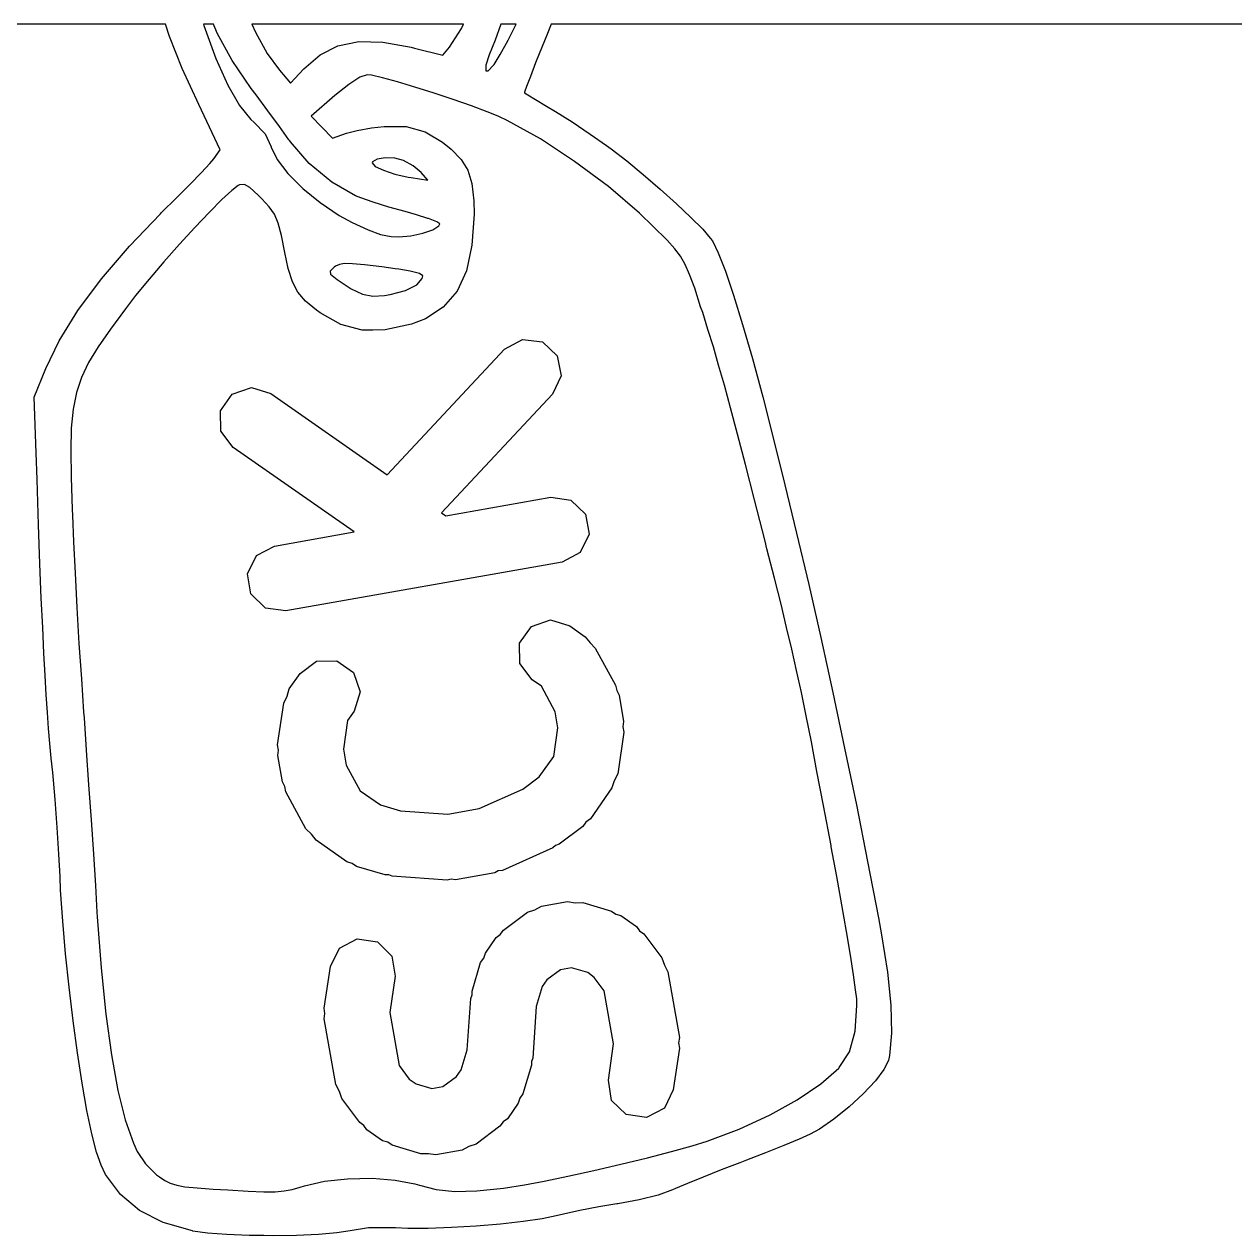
# Model space of a CAD drawing. Extents: x 106.7 to 191.3, y -141.1 to -57.8.
# Drawn here: x 151.928 to 155.433, y -69.58 to -66.074 of the extents above; entities that cross this region are included whole.
import ezdxf

# ---------------------------------------------------------------- set-up
doc = ezdxf.new("R2010")
doc.units = 0
doc.layers.add('BLACK', color=7, linetype='CONTINUOUS')

msp = doc.modelspace()

# ---------------------------------------------------------------- linework, layer by layer
at = {"layer": 'BLACK', "linetype": 'CONTINUOUS'}
for p, q in [((152.337, -66.0736), (150.913, -66.0736)), ((152.348, -66.1087), (152.337, -66.0736)), ((152.447, -66.0736), (152.448, -66.077)), ((152.476, -66.0736), (152.447, -66.0736)), ((152.448, -66.077), (152.482, -66.1724)), ((152.486, -66.0994), (152.476, -66.0736)), ((152.587, -66.0736), (152.597, -66.0969)), ((153.199, -66.0736), (152.587, -66.0736)), ((152.597, -66.0969), (152.631, -66.1579)), ((153.159, -66.1403), (153.194, -66.0855)), ((153.194, -66.0855), (153.199, -66.0736)), ((153.308, -66.0736), (153.291, -66.1194)), ((153.352, -66.0736), (153.308, -66.0736)), ((153.329, -66.1199), (153.352, -66.0736)), ((153.453, -66.0736), (153.441, -66.1054)), ((167.577, -66.0736), (153.453, -66.0736)), ((152.385, -66.2021), (152.348, -66.1087)), ((152.53, -66.1786), (152.486, -66.0994)), ((152.836, -66.136), (152.896, -66.1239)), ((152.896, -66.1239), (152.966, -66.1255)), ((152.966, -66.1255), (153.048, -66.1403)), ((153.291, -66.1194), (153.274, -66.1624)), ((153.306, -66.1614), (153.329, -66.1199)), ((153.441, -66.1054), (153.427, -66.1383)), ((152.631, -66.1579), (152.667, -66.207)), ((152.737, -66.203), (152.784, -66.1623)), ((152.784, -66.1623), (152.836, -66.136)), ((153.048, -66.1403), (153.058, -66.1428)), ((153.058, -66.1428), (153.14, -66.1635)), ((153.14, -66.1635), (153.159, -66.1403)), ((153.274, -66.1624), (153.264, -66.1923)), ((153.288, -66.1903), (153.306, -66.1614)), ((153.427, -66.1383), (153.408, -66.1849)), ((152.433, -66.3063), (152.385, -66.2021)), ((152.482, -66.1724), (152.517, -66.25)), ((152.585, -66.2592), (152.53, -66.1786)), ((153.264, -66.1923), (153.264, -66.208)), ((153.271, -66.2083), (153.286, -66.1921)), ((153.286, -66.1921), (153.288, -66.1903)), ((153.408, -66.1849), (153.393, -66.2246)), ((152.667, -66.207), (152.699, -66.2442)), ((152.699, -66.2442), (152.737, -66.203)), ((152.899, -66.2269), (152.867, -66.2477)), ((152.921, -66.2198), (152.899, -66.2269)), ((152.933, -66.2213), (152.921, -66.2198)), ((152.965, -66.2285), (152.933, -66.2213)), ((153.008, -66.2403), (152.965, -66.2285)), ((153.264, -66.208), (153.271, -66.2083)), ((153.393, -66.2246), (153.382, -66.2541)), ((152.517, -66.25), (152.551, -66.3092)), ((152.599, -66.2777), (152.585, -66.2592)), ((152.867, -66.2477), (152.827, -66.2795)), ((153.059, -66.2555), (153.008, -66.2403)), ((153.115, -66.273), (153.059, -66.2555)), ((153.382, -66.2541), (153.376, -66.2704)), ((153.376, -66.2704), (153.376, -66.2724)), ((153.376, -66.2724), (153.386, -66.2783)), ((152.495, -66.4369), (152.433, -66.3063)), ((152.633, -66.3238), (152.599, -66.2777)), ((152.827, -66.2795), (152.758, -66.3393)), ((153.17, -66.2915), (153.115, -66.273)), ((153.223, -66.3099), (153.17, -66.2915)), ((153.386, -66.2783), (153.408, -66.2919)), ((153.408, -66.2919), (153.44, -66.311)), ((152.551, -66.3092), (152.584, -66.3496)), ((152.667, -66.3698), (152.633, -66.3238)), ((152.758, -66.3393), (152.82, -66.4037)), ((153.268, -66.3268), (153.223, -66.3099)), ((153.271, -66.328), (153.268, -66.3268)), ((153.302, -66.341), (153.271, -66.328)), ((153.326, -66.3525), (153.302, -66.341)), ((153.44, -66.311), (153.466, -66.3264)), ((153.466, -66.3264), (153.514, -66.3565)), ((152.584, -66.3496), (152.592, -66.3567)), ((152.592, -66.3567), (152.625, -66.3906)), ((152.694, -66.4079), (152.667, -66.3698)), ((152.892, -66.3808), (152.933, -66.3734)), ((152.933, -66.3734), (152.97, -66.3692)), ((152.97, -66.3692), (153.033, -66.37)), ((153.033, -66.37), (153.088, -66.3847)), ((153.422, -66.4056), (153.326, -66.3525)), ((153.514, -66.3565), (153.566, -66.3914)), ((152.625, -66.3906), (152.643, -66.4283)), ((152.697, -66.4111), (152.694, -66.4079)), ((152.699, -66.4139), (152.697, -66.4111)), ((152.82, -66.4037), (152.861, -66.3892)), ((152.861, -66.3892), (152.892, -66.3808)), ((153.088, -66.3847), (153.139, -66.4151)), ((153.521, -66.4706), (153.422, -66.4056)), ((153.566, -66.3914), (153.614, -66.4249)), ((152.477, -66.4627), (152.495, -66.4369)), ((152.643, -66.4283), (152.643, -66.4291)), ((152.643, -66.4291), (152.66, -66.4651)), ((152.753, -66.4765), (152.699, -66.4139)), ((153.139, -66.4151), (153.164, -66.4356)), ((153.164, -66.4356), (153.193, -66.4649)), ((153.614, -66.4249), (153.627, -66.4338)), ((153.627, -66.4338), (153.672, -66.4686)), ((152.441, -66.5026), (152.465, -66.477)), ((152.465, -66.477), (152.477, -66.4627)), ((152.66, -66.4651), (152.691, -66.506)), ((152.818, -66.531), (152.753, -66.4765)), ((152.936, -66.4716), (152.935, -66.4748)), ((152.935, -66.4748), (152.944, -66.485)), ((152.949, -66.4637), (152.936, -66.4716)), ((152.973, -66.46), (152.949, -66.4637)), ((153.001, -66.4612), (152.973, -66.46)), ((153.026, -66.4676), (153.001, -66.4612)), ((153.054, -66.4831), (153.026, -66.4676)), ((153.077, -66.5027), (153.054, -66.4831)), ((153.193, -66.4649), (153.212, -66.4963)), ((153.619, -66.5435), (153.521, -66.4706)), ((153.672, -66.4686), (153.72, -66.5085)), ((152.408, -66.5365), (152.441, -66.5026)), ((152.691, -66.506), (152.734, -66.5487)), ((152.944, -66.485), (152.968, -66.4964)), ((152.968, -66.4964), (153.001, -66.5073)), ((153.001, -66.5073), (153.039, -66.5158)), ((153.039, -66.5158), (153.048, -66.5172)), ((153.048, -66.5172), (153.096, -66.5245)), ((153.096, -66.5245), (153.077, -66.5027)), ((153.212, -66.4963), (153.224, -66.5345)), ((153.72, -66.5085), (153.769, -66.551)), ((152.368, -66.576), (152.408, -66.5365)), ((152.547, -66.5407), (152.529, -66.5547)), ((152.551, -66.5388), (152.547, -66.5407)), ((152.565, -66.5375), (152.551, -66.5388)), ((152.581, -66.5465), (152.565, -66.5375)), ((152.605, -66.5681), (152.581, -66.5465)), ((152.734, -66.5487), (152.784, -66.5899)), ((152.887, -66.5702), (152.818, -66.531)), ((153.224, -66.5345), (153.229, -66.5843)), ((153.709, -66.6204), (153.619, -66.5435)), ((153.769, -66.551), (153.816, -66.5933)), ((152.325, -66.6186), (152.368, -66.576)), ((152.5, -66.5813), (152.464, -66.6178)), ((152.529, -66.5547), (152.5, -66.5813)), ((152.616, -66.5793), (152.605, -66.5681)), ((152.637, -66.6019), (152.616, -66.5793)), ((152.902, -66.5761), (152.887, -66.5702)), ((152.938, -66.5887), (152.902, -66.5761)), ((153.229, -66.5843), (153.23, -66.6238)), ((152.232, -66.7161), (152.322, -66.6219)), ((152.322, -66.6219), (152.325, -66.6186)), ((152.464, -66.6178), (152.422, -66.6617)), ((152.652, -66.6237), (152.637, -66.6019)), ((152.784, -66.5899), (152.839, -66.6267)), ((152.983, -66.6026), (152.938, -66.5887)), ((153.031, -66.6159), (152.983, -66.6026)), ((153.063, -66.625), (153.031, -66.6159)), ((153.788, -66.6974), (153.709, -66.6204)), ((153.816, -66.5933), (153.858, -66.6328)), ((152.663, -66.6497), (152.652, -66.6237)), ((152.672, -66.685), (152.663, -66.6497)), ((152.839, -66.6267), (152.877, -66.6476)), ((152.877, -66.6476), (152.923, -66.669)), ((153.096, -66.6357), (153.063, -66.625)), ((153.098, -66.6362), (153.096, -66.6357)), ((153.122, -66.6455), (153.098, -66.6362)), ((153.111, -66.6687), (153.128, -66.6575)), ((153.131, -66.6515), (153.122, -66.6455)), ((153.128, -66.6575), (153.131, -66.6515)), ((153.23, -66.6238), (153.224, -66.7132)), ((153.858, -66.6328), (153.892, -66.6667)), ((152.422, -66.6617), (152.377, -66.7104)), ((152.682, -66.7345), (152.672, -66.685)), ((152.923, -66.669), (152.959, -66.6817)), ((152.959, -66.6817), (152.99, -66.6877)), ((152.99, -66.6877), (153.012, -66.6887)), ((153.012, -66.6887), (153.047, -66.6859)), ((153.047, -66.6859), (153.082, -66.6787)), ((153.082, -66.6787), (153.111, -66.6687)), ((153.892, -66.6667), (153.914, -66.6925)), ((153.914, -66.6925), (153.92, -66.7006)), ((152.151, -66.8104), (152.232, -66.7161)), ((152.377, -66.7104), (152.332, -66.7612)), ((153.224, -66.7132), (153.208, -66.7871)), ((153.789, -66.6985), (153.788, -66.6974)), ((153.811, -66.7232), (153.789, -66.6985)), ((153.828, -66.7451), (153.811, -66.7232)), ((153.92, -66.7006), (153.937, -66.7356)), ((152.332, -66.7612), (152.289, -66.8116)), ((152.692, -66.7803), (152.682, -66.7345)), ((153.841, -66.7686), (153.828, -66.7451)), ((153.937, -66.7356), (153.958, -66.7884)), ((152.704, -66.8196), (152.692, -66.7803)), ((152.825, -66.777), (152.813, -66.7882)), ((152.813, -66.7882), (152.814, -66.7968)), ((152.814, -66.7968), (152.829, -66.809)), ((152.829, -66.7738), (152.825, -66.777)), ((152.84, -66.7686), (152.829, -66.7738)), ((152.855, -66.7662), (152.84, -66.7686)), ((152.878, -66.7667), (152.855, -66.7662)), ((152.913, -66.7699), (152.878, -66.7667)), ((152.963, -66.7758), (152.913, -66.7699)), ((153.002, -66.7811), (152.963, -66.7758)), ((153.012, -66.7827), (153.002, -66.7811)), ((153.045, -66.7884), (153.012, -66.7827)), ((153.072, -66.7954), (153.045, -66.7884)), ((153.082, -66.8015), (153.072, -66.7954)), ((153.208, -66.7871), (153.181, -66.8465)), ((153.854, -66.798), (153.841, -66.7686)), ((153.869, -66.8375), (153.854, -66.798)), ((153.958, -66.7884), (153.981, -66.8577)), ((152.083, -66.9022), (152.151, -66.8104)), ((152.289, -66.8116), (152.25, -66.8591)), ((152.72, -66.8494), (152.704, -66.8196)), ((152.829, -66.809), (152.834, -66.8127)), ((152.834, -66.8127), (152.874, -66.8393)), ((153.032, -66.8443), (153.064, -66.8283)), ((153.064, -66.8283), (153.08, -66.8096)), ((153.08, -66.8096), (153.082, -66.8015)), ((152.25, -66.8591), (152.221, -66.897)), ((152.742, -66.875), (152.72, -66.8494)), ((152.874, -66.8393), (152.907, -66.8547)), ((152.907, -66.8547), (152.937, -66.8604)), ((152.937, -66.8604), (152.971, -66.8583)), ((152.971, -66.8583), (152.987, -66.8558)), ((152.987, -66.8558), (153.032, -66.8443)), ((153.181, -66.8465), (153.141, -66.8925)), ((153.886, -66.8913), (153.869, -66.8375)), ((153.981, -66.8577), (154.007, -66.9423)), ((152.029, -66.9895), (152.083, -66.9022)), ((152.221, -66.897), (152.177, -66.9561)), ((152.774, -66.9016), (152.742, -66.875)), ((152.784, -66.9091), (152.774, -66.9016)), ((153.141, -66.8925), (153.089, -66.9261)), ((153.892, -66.9077), (153.886, -66.8913)), ((152.844, -66.9427), (152.784, -66.9091)), ((153.089, -66.9261), (153.049, -66.9416)), ((153.907, -66.9569), (153.892, -66.9077)), ((152.177, -66.9561), (152.142, -67.0069)), ((152.906, -66.959), (152.844, -66.9427)), ((152.937, -66.9588), (152.906, -66.959)), ((152.973, -66.9585), (152.937, -66.9588)), ((153.049, -66.9416), (152.973, -66.9585)), ((153.923, -67.0069), (153.907, -66.9569)), ((154.007, -66.9423), (154.036, -67.0408)), ((151.99, -67.0697), (152.029, -66.9895)), ((152.142, -67.0069), (152.114, -67.0525)), ((153.318, -67.014), (153.37, -66.9856)), ((153.37, -66.9856), (153.428, -66.9929)), ((153.428, -66.9929), (153.471, -67.0332)), ((153.938, -67.0599), (153.923, -67.0069)), ((152.978, -67.3774), (153.318, -67.014)), ((153.471, -67.0332), (153.482, -67.091)), ((154.036, -67.0408), (154.066, -67.1519)), ((151.956, -67.1527), (151.99, -67.0697)), ((152.114, -67.0525), (152.093, -67.0957)), ((153.955, -67.1183), (153.938, -67.0599)), ((152.093, -67.0957), (152.079, -67.1398)), ((153.482, -67.091), (153.457, -67.1443)), ((152.079, -67.1398), (152.069, -67.1877)), ((152.496, -67.1924), (152.53, -67.1442)), ((152.53, -67.1442), (152.586, -67.1251)), ((152.586, -67.1251), (152.642, -67.1423)), ((152.642, -67.1423), (152.978, -67.3774)), ((153.457, -67.1443), (153.136, -67.4878)), ((153.973, -67.1843), (153.955, -67.1183)), ((151.962, -67.3139), (151.956, -67.1527)), ((153.993, -67.2601), (153.973, -67.1843)), ((154.066, -67.1519), (154.097, -67.2741)), ((152.069, -67.1877), (152.063, -67.2424)), ((152.497, -67.2513), (152.496, -67.1924)), ((152.063, -67.2424), (152.062, -67.3071)), ((152.533, -67.2983), (152.497, -67.2513)), ((154.016, -67.3481), (153.993, -67.2601)), ((154.097, -67.2741), (154.13, -67.4063)), ((151.965, -67.3915), (151.962, -67.3139)), ((152.062, -67.3071), (152.063, -67.3847)), ((152.883, -67.5432), (152.533, -67.2983)), ((154.042, -67.4505), (154.016, -67.3481)), ((151.969, -67.522), (151.965, -67.3915)), ((152.063, -67.3847), (152.066, -67.4783)), ((154.13, -67.4063), (154.164, -67.547)), ((153.148, -67.4964), (153.452, -67.4428)), ((153.452, -67.4428), (153.51, -67.4509)), ((153.51, -67.4509), (153.553, -67.4918)), ((154.073, -67.5696), (154.042, -67.4505)), ((152.066, -67.4783), (152.067, -67.4946)), ((152.067, -67.4946), (152.07, -67.5713)), ((153.136, -67.4878), (153.148, -67.4964)), ((153.553, -67.4918), (153.563, -67.5498)), ((151.973, -67.6357), (151.969, -67.522)), ((152.652, -67.5839), (152.883, -67.5432)), ((153.563, -67.5498), (153.537, -67.6027)), ((154.078, -67.5917), (154.073, -67.5696)), ((154.164, -67.547), (154.199, -67.695)), ((152.07, -67.5713), (152.075, -67.6622)), ((152.6, -67.6115), (152.652, -67.5839)), ((153.537, -67.6027), (153.485, -67.6304)), ((154.1, -67.6769), (154.078, -67.5917)), ((151.977, -67.7344), (151.973, -67.6357)), ((152.574, -67.6644), (152.6, -67.6115)), ((153.485, -67.6304), (152.685, -67.7715)), ((152.075, -67.6622), (152.08, -67.7622)), ((152.584, -67.7224), (152.574, -67.6644)), ((154.119, -67.7518), (154.1, -67.6769)), ((154.199, -67.695), (154.234, -67.8488)), ((151.981, -67.8199), (151.977, -67.7344)), ((152.626, -67.7633), (152.584, -67.7224)), ((152.08, -67.7622), (152.086, -67.8661)), ((152.685, -67.7715), (152.626, -67.7633)), ((154.135, -67.8194), (154.119, -67.7518)), ((153.396, -67.817), (153.451, -67.7978)), ((153.451, -67.7978), (153.507, -67.815)), ((153.507, -67.815), (153.552, -67.8464)), ((151.984, -67.894), (151.981, -67.8199)), ((153.362, -67.8652), (153.396, -67.817)), ((153.552, -67.8464), (153.566, -67.864)), ((154.15, -67.8826), (154.135, -67.8194)), ((154.234, -67.8488), (154.269, -68.0073)), ((152.086, -67.8661), (152.093, -67.9685)), ((153.363, -67.9241), (153.362, -67.8652)), ((153.566, -67.864), (153.581, -67.8791)), ((153.581, -67.8791), (153.64, -67.9867)), ((154.164, -67.9444), (154.15, -67.8826)), ((151.988, -67.9584), (151.984, -67.894)), ((152.727, -67.9527), (152.774, -67.9172)), ((152.774, -67.9172), (152.833, -67.9162)), ((152.833, -67.9162), (152.881, -67.95)), ((152.695, -67.9975), (152.727, -67.9527)), ((152.881, -67.95), (152.9, -68.0056)), ((153.398, -67.9711), (153.363, -67.9241)), ((154.178, -68.0077), (154.164, -67.9444)), ((151.991, -68.0149), (151.988, -67.9584)), ((152.093, -67.9685), (152.099, -68.0644)), ((153.425, -67.9896), (153.398, -67.9711)), ((153.465, -68.0638), (153.425, -67.9896)), ((153.64, -67.9867), (153.643, -68.0019)), ((151.995, -68.0654), (151.991, -68.0149)), ((152.679, -68.0382), (152.689, -68.0185)), ((152.689, -68.0185), (152.695, -67.9975)), ((152.9, -68.0056), (152.883, -68.0619)), ((153.643, -68.0019), (153.65, -68.0155)), ((153.65, -68.0155), (153.663, -68.0918)), ((154.192, -68.0755), (154.178, -68.0077)), ((154.269, -68.0073), (154.303, -68.1689)), ((152.661, -68.1592), (152.679, -68.0382)), ((151.998, -68.1115), (151.995, -68.0654)), ((152.099, -68.0644), (152.101, -68.0808)), ((152.101, -68.0808), (152.107, -68.1742)), ((152.864, -68.0884), (152.852, -68.1719)), ((152.883, -68.0619), (152.864, -68.0884)), ((153.473, -68.1096), (153.465, -68.0638)), ((153.663, -68.0918), (153.661, -68.1071)), ((154.207, -68.1507), (154.192, -68.0755)), ((152.002, -68.1551), (151.998, -68.1115)), ((153.461, -68.1932), (153.473, -68.1096)), ((153.664, -68.1223), (153.646, -68.2433)), ((153.661, -68.1071), (153.664, -68.1223)), ((152.006, -68.198), (152.002, -68.1551)), ((152.664, -68.1745), (152.661, -68.1592)), ((154.223, -68.2362), (154.207, -68.1507)), ((152.01, -68.2392), (152.006, -68.198)), ((152.107, -68.1742), (152.114, -68.2746)), ((152.662, -68.1898), (152.664, -68.1745)), ((152.675, -68.266), (152.662, -68.1898)), ((152.852, -68.1719), (152.86, -68.2177)), ((153.419, -68.2518), (153.461, -68.1932)), ((154.303, -68.1689), (154.337, -68.3325)), ((152.86, -68.2177), (152.9, -68.2919)), ((154.242, -68.3351), (154.223, -68.2362)), ((152.017, -68.3174), (152.01, -68.2392)), ((152.682, -68.2796), (152.675, -68.266)), ((153.371, -68.2879), (153.419, -68.2518)), ((153.636, -68.263), (153.629, -68.284)), ((153.646, -68.2433), (153.636, -68.263)), ((152.114, -68.2746), (152.121, -68.3767)), ((152.685, -68.2948), (152.682, -68.2796)), ((152.743, -68.4024), (152.685, -68.2948)), ((152.9, -68.2919), (152.959, -68.333)), ((153.245, -68.3438), (153.371, -68.2879)), ((153.629, -68.284), (153.567, -68.3737)), ((152.023, -68.3985), (152.017, -68.3174)), ((152.959, -68.333), (153.017, -68.3503)), ((154.264, -68.4502), (154.242, -68.3351)), ((154.337, -68.3325), (154.369, -68.4967)), ((152.121, -68.3767), (152.128, -68.4756)), ((153.017, -68.3503), (153.154, -68.3599)), ((153.154, -68.3599), (153.245, -68.3438)), ((153.567, -68.3737), (153.554, -68.383)), ((152.028, -68.4752), (152.023, -68.3985)), ((152.759, -68.4176), (152.743, -68.4024)), ((153.545, -68.3956), (153.476, -68.4471)), ((153.554, -68.383), (153.545, -68.3956)), ((152.773, -68.4351), (152.759, -68.4176)), ((152.862, -68.4979), (152.773, -68.4351)), ((152.032, -68.5399), (152.028, -68.4752)), ((152.128, -68.4756), (152.134, -68.5662)), ((153.458, -68.4576), (153.312, -68.5226)), ((153.466, -68.4505), (153.458, -68.4576)), ((153.476, -68.4471), (153.466, -68.4505)), ((154.264, -68.4542), (154.264, -68.4502)), ((154.28, -68.54), (154.264, -68.4542)), ((152.877, -68.5024), (152.862, -68.4979)), ((152.89, -68.5112), (152.877, -68.5024)), ((152.973, -68.5358), (152.89, -68.5112)), ((154.369, -68.4967), (154.401, -68.6601)), ((152.033, -68.5794), (152.032, -68.5399)), ((152.983, -68.5356), (152.973, -68.5358)), ((152.993, -68.5396), (152.983, -68.5356)), ((153.152, -68.5508), (152.993, -68.5396)), ((153.164, -68.5479), (153.152, -68.5508)), ((153.176, -68.5496), (153.164, -68.5479)), ((153.29, -68.5294), (153.176, -68.5496)), ((153.3, -68.5238), (153.29, -68.5294)), ((153.312, -68.5226), (153.3, -68.5238)), ((154.295, -68.6226), (154.28, -68.54)), ((152.039, -68.6692), (152.033, -68.5794)), ((152.134, -68.5662), (152.138, -68.6434)), ((153.425, -68.6266), (153.501, -68.6131)), ((153.501, -68.6131), (153.523, -68.6162)), ((153.523, -68.6162), (153.545, -68.6156)), ((153.545, -68.6156), (153.628, -68.6403)), ((152.138, -68.6434), (152.139, -68.6572)), ((152.139, -68.6572), (152.15, -68.8047)), ((153.315, -68.6954), (153.385, -68.6439)), ((153.385, -68.6439), (153.406, -68.6369)), ((153.406, -68.6369), (153.425, -68.6266)), ((153.628, -68.6403), (153.641, -68.6491)), ((153.641, -68.6491), (153.655, -68.6536)), ((153.655, -68.6536), (153.7, -68.685)), ((154.308, -68.6994), (154.295, -68.6226)), ((152.047, -68.764), (152.039, -68.6692)), ((153.7, -68.685), (153.709, -68.6973)), ((154.401, -68.6601), (154.41, -68.7095)), ((152.84, -68.7478), (152.892, -68.7206)), ((152.892, -68.7206), (152.95, -68.7292)), ((153.263, -68.7621), (153.294, -68.7173)), ((153.294, -68.7173), (153.306, -68.708)), ((153.306, -68.708), (153.315, -68.6954)), ((153.709, -68.6973), (153.722, -68.7063)), ((153.722, -68.7063), (153.774, -68.7758)), ((154.32, -68.7677), (154.308, -68.6994)), ((154.41, -68.7095), (154.427, -68.8173)), ((152.814, -68.8005), (152.84, -68.7478)), ((152.95, -68.7292), (152.992, -68.7704)), ((153.258, -68.7769), (153.263, -68.7621)), ((152.058, -68.861), (152.047, -68.764)), ((152.992, -68.7704), (153.002, -68.8284)), ((153.225, -68.8726), (153.249, -68.7896)), ((153.249, -68.7896), (153.258, -68.7769)), ((153.774, -68.7758), (153.781, -68.7966)), ((153.781, -68.7966), (153.791, -68.816)), ((154.329, -68.8248), (154.32, -68.7677)), ((152.15, -68.8047), (152.164, -68.9383)), ((152.796, -68.9216), (152.814, -68.8005)), ((153.002, -68.8284), (152.986, -68.9342)), ((153.48, -68.8103), (153.441, -68.8392)), ((153.512, -68.8046), (153.48, -68.8103)), ((153.559, -68.8185), (153.512, -68.8046)), ((153.578, -68.8322), (153.559, -68.8185)), ((153.607, -68.8712), (153.578, -68.8322)), ((153.791, -68.816), (153.825, -69.0066)), ((154.335, -68.868), (154.329, -68.8248)), ((154.427, -68.8173), (154.437, -68.9125)), ((152.069, -68.9576), (152.058, -68.861)), ((153.427, -68.8587), (153.41, -68.9169)), ((153.441, -68.8392), (153.427, -68.8587)), ((153.21, -69.0418), (153.221, -68.893)), ((153.221, -68.893), (153.225, -68.8832)), ((153.225, -68.8832), (153.225, -68.8726)), ((153.634, -69.0244), (153.607, -68.8712)), ((154.338, -68.8947), (154.335, -68.868)), ((154.338, -68.9135), (154.338, -68.8947)), ((152.798, -68.9368), (152.796, -68.9216)), ((152.796, -68.9521), (152.798, -68.9368)), ((152.986, -68.9342), (153.013, -69.0874)), ((153.41, -68.9169), (153.4, -69.0656)), ((154.334, -68.9879), (154.338, -68.9135)), ((154.437, -68.9125), (154.439, -68.9934)), ((152.082, -69.051), (152.069, -68.9576)), ((152.164, -68.9383), (152.18, -69.0568)), ((152.83, -69.1427), (152.796, -68.9521)), ((153.825, -69.0066), (153.822, -69.0219)), ((154.317, -69.0478), (154.334, -68.9879)), ((154.439, -68.9934), (154.433, -69.0585)), ((153.193, -69.0999), (153.21, -69.0418)), ((153.619, -69.1302), (153.634, -69.0244)), ((153.825, -69.0371), (153.807, -69.1581)), ((153.822, -69.0219), (153.825, -69.0371)), ((152.095, -69.1386), (152.082, -69.051)), ((152.18, -69.0568), (152.199, -69.1594)), ((153.4, -69.0656), (153.396, -69.0755)), ((153.396, -69.0755), (153.396, -69.0861)), ((154.287, -69.0934), (154.317, -69.0478)), ((154.43, -69.0724), (154.417, -69.0986)), ((154.433, -69.0585), (154.43, -69.0724)), ((153.013, -69.0874), (153.042, -69.1265)), ((153.179, -69.1194), (153.193, -69.0999)), ((153.396, -69.0861), (153.371, -69.169)), ((154.234, -69.1403), (154.286, -69.0948)), ((154.286, -69.0948), (154.287, -69.0934)), ((154.417, -69.0986), (154.392, -69.1321)), ((152.109, -69.2175), (152.095, -69.1386)), ((152.84, -69.1621), (152.83, -69.1427)), ((153.042, -69.1265), (153.062, -69.1401)), ((153.062, -69.1401), (153.108, -69.154)), ((153.14, -69.1484), (153.179, -69.1194)), ((153.628, -69.1883), (153.619, -69.1302)), ((154.166, -69.1862), (154.234, -69.1403)), ((154.392, -69.1321), (154.357, -69.1694)), ((152.199, -69.1594), (152.22, -69.2449)), ((152.847, -69.1829), (152.84, -69.1621)), ((152.899, -69.2524), (152.847, -69.1829)), ((153.108, -69.154), (153.14, -69.1484)), ((153.363, -69.1817), (153.358, -69.1965)), ((153.371, -69.169), (153.363, -69.1817)), ((153.807, -69.1581), (153.781, -69.2109)), ((154.357, -69.1694), (154.316, -69.2072)), ((152.123, -69.2851), (152.109, -69.2175)), ((153.358, -69.1965), (153.327, -69.2413)), ((153.67, -69.2295), (153.628, -69.1883)), ((153.781, -69.2109), (153.729, -69.2381)), ((154.087, -69.2304), (154.166, -69.1862)), ((154.316, -69.2072), (154.272, -69.2422)), ((152.22, -69.2449), (152.244, -69.3125)), ((152.911, -69.2613), (152.899, -69.2524)), ((153.314, -69.2506), (153.305, -69.2632)), ((153.327, -69.2413), (153.314, -69.2506)), ((153.729, -69.2381), (153.67, -69.2295)), ((153.998, -69.2711), (154.087, -69.2304)), ((154.272, -69.2422), (154.23, -69.2711)), ((152.137, -69.3386), (152.123, -69.2851)), ((152.92, -69.2737), (152.911, -69.2613)), ((152.965, -69.3051), (152.92, -69.2737)), ((153.305, -69.2632), (153.236, -69.3148)), ((153.905, -69.3062), (153.998, -69.2711)), ((154.203, -69.2861), (154.171, -69.3001)), ((154.23, -69.2711), (154.203, -69.2861)), ((152.244, -69.3125), (152.255, -69.336)), ((152.98, -69.3096), (152.965, -69.3051)), ((152.993, -69.3183), (152.98, -69.3096)), ((153.076, -69.343), (152.993, -69.3183)), ((153.215, -69.3218), (153.196, -69.3321)), ((153.236, -69.3148), (153.215, -69.3218)), ((153.802, -69.3359), (153.862, -69.3194)), ((153.862, -69.3194), (153.905, -69.3062)), ((154.127, -69.3188), (154.074, -69.3401)), ((154.171, -69.3001), (154.127, -69.3188)), ((152.15, -69.3753), (152.137, -69.3386)), ((152.255, -69.336), (152.279, -69.3717)), ((153.098, -69.3425), (153.076, -69.343)), ((153.119, -69.3455), (153.098, -69.3425)), ((153.196, -69.3321), (153.119, -69.3455)), ((153.655, -69.3728), (153.732, -69.3541)), ((153.732, -69.3541), (153.802, -69.3359)), ((154.074, -69.3401), (154.019, -69.3617)), ((152.163, -69.4027), (152.15, -69.3753)), ((152.279, -69.3717), (152.311, -69.4036)), ((153.502, -69.408), (153.577, -69.3912)), ((153.577, -69.3912), (153.655, -69.3728)), ((153.946, -69.3897), (153.893, -69.4104)), ((154, -69.3689), (153.946, -69.3897)), ((154.019, -69.3617), (154, -69.3689)), ((152.206, -69.4608), (152.163, -69.4027)), ((152.311, -69.4036), (152.319, -69.4092)), ((152.319, -69.4092), (152.335, -69.4202)), ((152.335, -69.4202), (152.35, -69.4282)), ((152.35, -69.4282), (152.369, -69.434)), ((152.739, -69.4355), (152.797, -69.4222)), ((152.797, -69.4222), (152.864, -69.4149)), ((152.864, -69.4149), (152.935, -69.4138)), ((152.935, -69.4138), (153.002, -69.4187)), ((153.002, -69.4187), (153.059, -69.4297)), ((153.376, -69.4328), (153.433, -69.4222)), ((153.433, -69.4222), (153.502, -69.408)), ((153.893, -69.4104), (153.848, -69.429)), ((152.261, -69.5068), (152.206, -69.4608)), ((152.369, -69.434), (152.393, -69.4383)), ((152.393, -69.4383), (152.428, -69.4418)), ((152.428, -69.4418), (152.475, -69.4451)), ((152.475, -69.4451), (152.517, -69.4475)), ((152.517, -69.4475), (152.576, -69.4508)), ((152.576, -69.4508), (152.621, -69.4526)), ((152.621, -69.4526), (152.654, -69.4525)), ((152.654, -69.4525), (152.68, -69.4505)), ((152.68, -69.4505), (152.703, -69.4462)), ((152.703, -69.4462), (152.727, -69.4394)), ((152.727, -69.4394), (152.739, -69.4355)), ((153.059, -69.4297), (153.072, -69.4338)), ((153.072, -69.4338), (153.12, -69.4463)), ((153.12, -69.4463), (153.174, -69.4519)), ((153.174, -69.4519), (153.238, -69.4505)), ((153.238, -69.4505), (153.315, -69.4423)), ((153.315, -69.4423), (153.376, -69.4328)), ((153.763, -69.4624), (153.708, -69.4763)), ((153.805, -69.4475), (153.763, -69.4624)), ((153.813, -69.4435), (153.805, -69.4475)), ((153.848, -69.429), (153.813, -69.4435)), ((153.591, -69.4967), (153.536, -69.507)), ((153.643, -69.4881), (153.591, -69.4967)), ((153.646, -69.4877), (153.643, -69.4881)), ((153.708, -69.4763), (153.646, -69.4877)), ((152.33, -69.5415), (152.261, -69.5068)), ((153.427, -69.5311), (153.372, -69.5391)), ((153.468, -69.5226), (153.427, -69.5311)), ((153.489, -69.5172), (153.468, -69.5226)), ((153.536, -69.507), (153.489, -69.5172)), ((152.415, -69.5661), (152.33, -69.5415)), ((152.416, -69.5663), (152.415, -69.5661)), ((152.458, -69.5724), (152.416, -69.5663)), ((152.871, -69.5658), (152.833, -69.572)), ((152.924, -69.5576), (152.871, -69.5658)), ((153.003, -69.5575), (152.924, -69.5576)), ((153.038, -69.559), (153.003, -69.5575)), ((153.097, -69.5588), (153.038, -69.559)), ((153.165, -69.5564), (153.097, -69.5588)), ((153.236, -69.5521), (153.165, -69.5564)), ((153.307, -69.5462), (153.236, -69.5521)), ((153.372, -69.5391), (153.307, -69.5462)), ((152.514, -69.5767), (152.458, -69.5724)), ((152.579, -69.5793), (152.514, -69.5767)), ((152.621, -69.5798), (152.579, -69.5793)), ((152.648, -69.5801), (152.621, -69.5798)), ((152.716, -69.5791), (152.648, -69.5801)), ((152.78, -69.5764), (152.716, -69.5791)), ((152.833, -69.572), (152.78, -69.5764))]:
    msp.add_line(p, q, dxfattribs=at)

doc.saveas('drawing.dxf')
